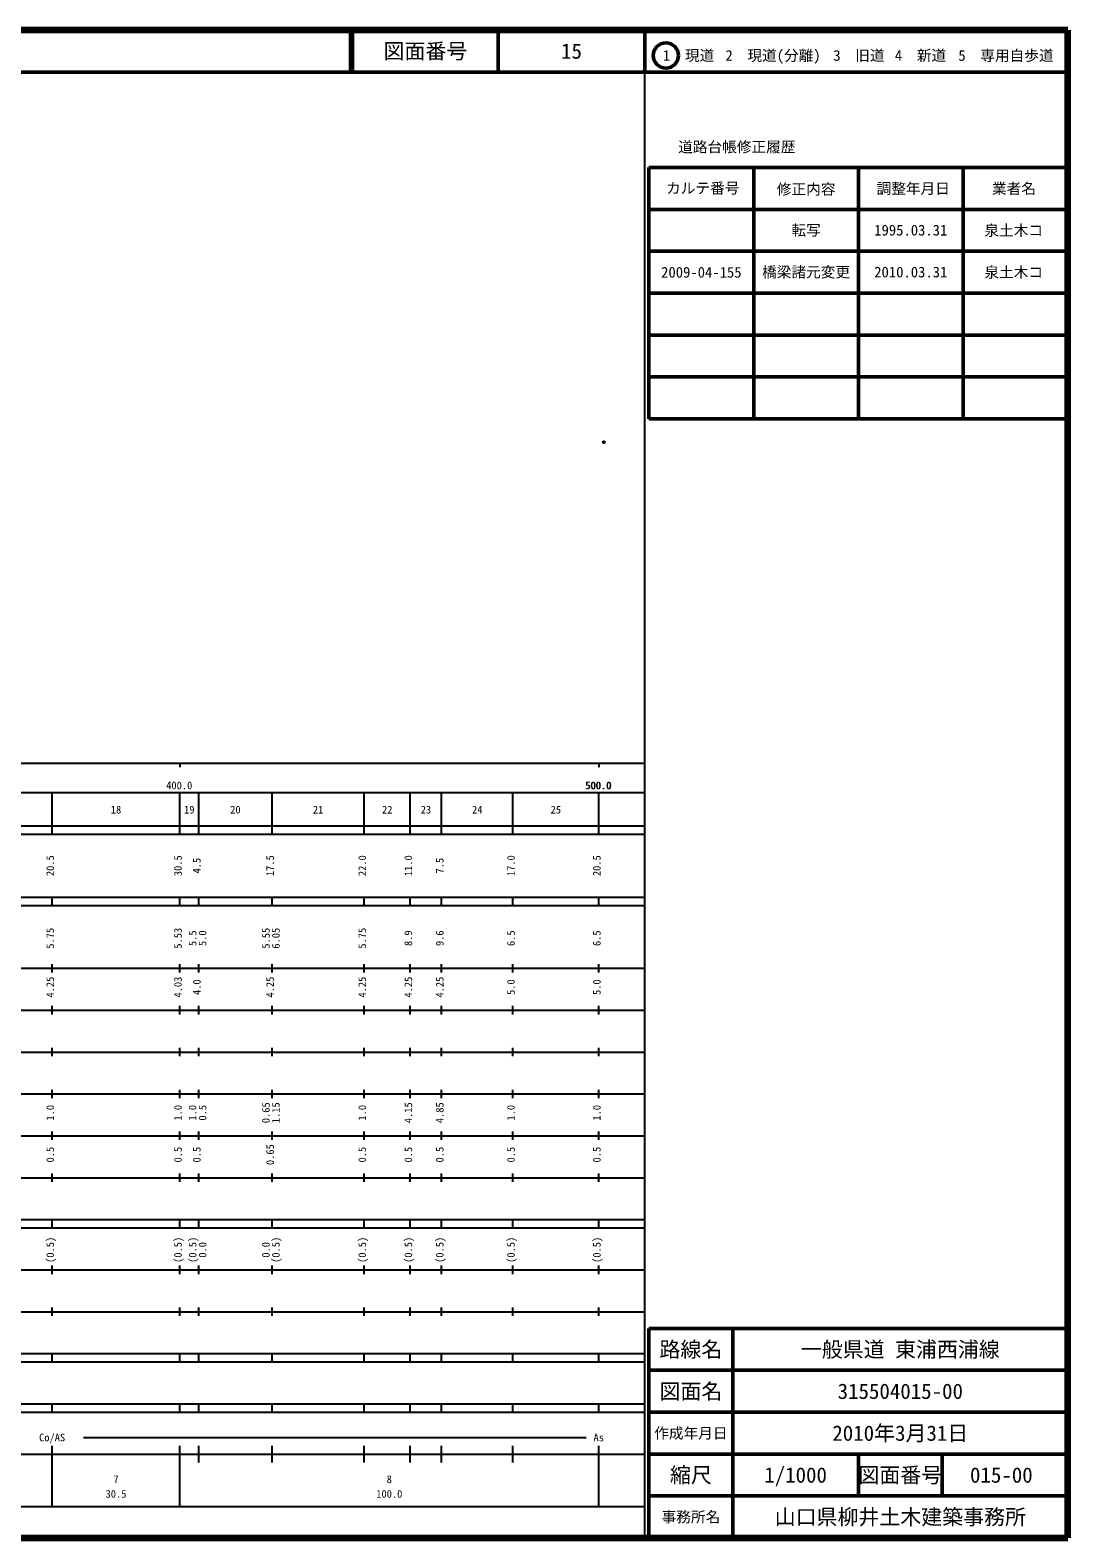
# Model space of a CAD drawing. Units: millimetres on the paper. Extents: x 40 to 680, y 20 to 380.
# Drawn here: x 432.3 to 680, y 20 to 380 of the extents above; entities that cross this region are included whole.
import ezdxf
from ezdxf.enums import TextEntityAlignment as Align

# ---------------------------------------------------------------- set-up
doc = ezdxf.new("R2010")
doc.units = ezdxf.units.MM
doc.header["$PDMODE"] = 32
doc.header["$PDSIZE"] = 0.5
doc.layers.add('M-OTRS', color=6, linetype='Continuous')
doc.layers.add('M-TTL-TXT', color=7, linetype='Continuous')
for name, color, linetype, lineweight in [('M-TTL', 2, 'Continuous', 140), ('M-TTL-BAND', 7, 'Continuous', 25), ('M-TTL-FRAM', 2, 'Continuous', 50), ('M-TTL-LINE', 7, 'Continuous', 50)]:
    doc.layers.add(name, color=color, linetype=linetype, lineweight=lineweight)
doc.styles.add('ＭＳ ゴシック', font='')
doc.styles.get('ＭＳ ゴシック').set_extended_font_data('MS Gothic')

msp = doc.modelspace()

# ---------------------------------------------------------------- linework, layer by layer
at = {"layer": 'M-OTRS'}
msp.add_point((569.197, 281.614), dxfattribs=at)
at = {"layer": 'M-TTL'}
for p, q in [((680, 380), (40, 380)), ((680, 20), (680, 380)), ((40, 20), (680, 20))]:
    msp.add_line(p, q, dxfattribs=at)
at = {"layer": 'M-TTL-BAND'}
for p, q in [((579, 20), (579, 370)), ((40, 205), (579, 205)), ((468, 205), (468, 204)), ((568, 205), (568, 204)), ((68, 198), (579, 198)), ((437.5, 188), (437.5, 198)), ((468, 188), (468, 198)), ((472.5, 188), (472.5, 198)), ((490, 188), (490, 198)), ((512, 188), (512, 198)), ((523, 188), (523, 198)), ((530.5, 188), (530.5, 198)), ((547.5, 188), (547.5, 198)), ((568, 188), (568, 198)), ((40, 190), (579, 190)), ((40, 188), (579, 188)), ((40, 173), (579, 173)), ((437.5, 171), (437.5, 173)), ((468, 171), (468, 173)), ((472.5, 171), (472.5, 173)), ((490, 171), (490, 173)), ((512, 171), (512, 173)), ((523, 171), (523, 173)), ((530.5, 171), (530.5, 173)), ((547.5, 171), (547.5, 173)), ((568, 171), (568, 173)), ((40, 171), (579, 171)), ((40, 156), (579, 156)), ((437.5, 155), (437.5, 157)), ((468, 155), (468, 157)), ((472.5, 155), (472.5, 157)), ((490, 155), (490, 157)), ((512, 155), (512, 157)), ((523, 155), (523, 157)), ((530.5, 155), (530.5, 157)), ((547.5, 155), (547.5, 157)), ((568, 155), (568, 157)), ((46, 146), (579, 146)), ((437.5, 145), (437.5, 147)), ((468, 145), (468, 147)), ((472.5, 145), (472.5, 147)), ((490, 145), (490, 147)), ((512, 145), (512, 147)), ((523, 145), (523, 147)), ((530.5, 145), (530.5, 147)), ((547.5, 145), (547.5, 147)), ((568, 145), (568, 147)), ((437.5, 135), (437.5, 137)), ((468, 135), (468, 137)), ((472.5, 135), (472.5, 137)), ((490, 135), (490, 137)), ((512, 135), (512, 137)), ((523, 135), (523, 137)), ((530.5, 135), (530.5, 137)), ((547.5, 135), (547.5, 137)), ((568, 135), (568, 137)), ((52, 136), (579, 136)), ((46, 126), (579, 126)), ((437.5, 125), (437.5, 127)), ((468, 125), (468, 127)), ((472.5, 125), (472.5, 127)), ((490, 125), (490, 127)), ((512, 125), (512, 127)), ((523, 125), (523, 127)), ((530.5, 125), (530.5, 127)), ((547.5, 125), (547.5, 127)), ((568, 125), (568, 127)), ((52, 116), (579, 116)), ((437.5, 115), (437.5, 117)), ((468, 115), (468, 117)), ((472.5, 115), (472.5, 117)), ((490, 115), (490, 117)), ((512, 115), (512, 117)), ((523, 115), (523, 117)), ((530.5, 115), (530.5, 117)), ((547.5, 115), (547.5, 117)), ((568, 115), (568, 117)), ((46, 106), (579, 106)), ((437.5, 105), (437.5, 107)), ((468, 105), (468, 107)), ((472.5, 105), (472.5, 107)), ((490, 105), (490, 107)), ((512, 105), (512, 107)), ((523, 105), (523, 107)), ((530.5, 105), (530.5, 107)), ((547.5, 105), (547.5, 107)), ((568, 105), (568, 107)), ((40, 96), (579, 96)), ((40, 94), (579, 94)), ((437.5, 94), (437.5, 96)), ((468, 94), (468, 96)), ((472.5, 94), (472.5, 96)), ((490, 94), (490, 96)), ((512, 94), (512, 96)), ((523, 94), (523, 96)), ((530.5, 94), (530.5, 96)), ((547.5, 94), (547.5, 96)), ((568, 94), (568, 96)), ((49, 84), (579, 84)), ((437.5, 83), (437.5, 85)), ((468, 83), (468, 85)), ((472.5, 83), (472.5, 85)), ((490, 83), (490, 85)), ((512, 83), (512, 85)), ((523, 83), (523, 85)), ((530.5, 83), (530.5, 85)), ((547.5, 83), (547.5, 85)), ((568, 83), (568, 85)), ((40, 74), (579, 74)), ((437.5, 73), (437.5, 75)), ((468, 73), (468, 75)), ((472.5, 73), (472.5, 75)), ((490, 73), (490, 75)), ((512, 73), (512, 75)), ((523, 73), (523, 75)), ((530.5, 73), (530.5, 75)), ((547.5, 73), (547.5, 75)), ((568, 73), (568, 75)), ((40, 64), (579, 64)), ((40, 62), (579, 62)), ((437.5, 62), (437.5, 64)), ((468, 62), (468, 64)), ((472.5, 62), (472.5, 64)), ((490, 62), (490, 64)), ((512, 62), (512, 64)), ((523, 62), (523, 64)), ((530.5, 62), (530.5, 64)), ((547.5, 62), (547.5, 64)), ((568, 62), (568, 64)), ((40, 52), (579, 52)), ((437.5, 50), (437.5, 52)), ((468, 50), (468, 52)), ((472.5, 50), (472.5, 52)), ((490, 50), (490, 52)), ((512, 50), (512, 52)), ((523, 50), (523, 52)), ((530.5, 50), (530.5, 52)), ((547.5, 50), (547.5, 52)), ((568, 50), (568, 52)), ((40, 50), (579, 50)), ((445, 44), (565, 44)), ((40, 40), (579, 40)), ((437.5, 27.5), (437.5, 42)), ((468, 27.5), (468, 42)), ((472.5, 38), (472.5, 42)), ((490, 38), (490, 42)), ((512, 38), (512, 42)), ((523, 38), (523, 42)), ((530.5, 38), (530.5, 42)), ((547.5, 38), (547.5, 42)), ((568, 27.5), (568, 42)), ((68, 27.5), (579, 27.5))]:
    msp.add_line(p, q, dxfattribs=at)
at = {"layer": 'M-TTL-FRAM'}
for p, q in [((580, 347.197), (580, 287.197)), ((580, 347.197), (680, 347.197)), ((580, 287.197), (680, 287.197)), ((680, 70), (580, 70)), ((580, 70), (580, 20))]:
    msp.add_line(p, q, dxfattribs=at)
at = {"layer": 'M-TTL-LINE'}
for p, q in [((508.747, 380), (508.747, 370)), ((509.247, 380), (509.247, 370)), ((543.997, 380), (543.997, 370)), ((579, 380), (579, 370)), ((40, 370), (680, 370)), ((605, 347.197), (605, 287.197)), ((630, 347.197), (630, 287.197)), ((655, 347.197), (655, 287.197)), ((580, 337.197), (680, 337.197)), ((580, 327.197), (680, 327.197)), ((580, 317.197), (680, 317.197)), ((580, 307.197), (680, 307.197)), ((580, 297.197), (680, 297.197)), ((600, 70), (600, 20)), ((680, 60), (580, 60)), ((680, 50), (580, 50)), ((680, 40), (580, 40)), ((630, 40), (630, 30)), ((650, 40), (650, 30)), ((680, 30), (580, 30))]:
    msp.add_line(p, q, dxfattribs=at)
msp.add_circle((584.031, 373.958), 3, dxfattribs=at)

# ---------------------------------------------------------------- texts
at = {"layer": 'M-TTL-BAND', "style": 'ＭＳ ゴシック'}
for s, p in [('400.0', (467.844, 198.195)), ('500.0', (567.844, 198.195)), ('500.0', (568, 198.195)), ('18', (452.75, 192.405)), ('19', (470.25, 192.405)), ('20', (481.25, 192.405)), ('21', (501, 192.405)), ('22', (517.5, 192.405)), ('23', (526.75, 192.405)), ('24', (539, 192.405)), ('25', (557.75, 192.405)), ('Co/AS', (437.5, 42.5)), ('As', (568, 42.5)), ('7', (452.75, 32.523)), ('8', (518, 32.523)), ('30.5', (452.75, 29.033)), ('100.0', (518, 29.033))]:
    msp.add_text(s, height=1.833, dxfattribs=at).set_placement(p, align=Align.BOTTOM_CENTER)
for s, p in [('20.5', (438.5, 180.5)), ('30.5', (469, 180.5)), ('4.5', (473.5, 180.5)), ('17.5', (491, 180.5)), ('22.0', (513, 180.5)), ('11.0', (524, 180.5)), ('7.5', (531.5, 180.5)), ('17.0', (548.5, 180.5)), ('20.5', (569, 180.5)), ('5.75', (438.5, 163.174)), ('5.53', (469, 163.174)), ('5.5', (472.5, 163.174)), ('5.0', (474.87, 163.174)), ('5.55', (490, 163.174)), ('6.05', (492.37, 163.174)), ('5.75', (513, 163.174)), ('8.9', (524, 163.174)), ('9.6', (531.5, 163.174)), ('6.5', (548.5, 163.174)), ('6.5', (569, 163.174)), ('4.25', (438.5, 151.5)), ('4.03', (469, 151.5)), ('4.0', (473.5, 151.5)), ('4.25', (491, 151.5)), ('4.25', (513, 151.5)), ('4.25', (524, 151.5)), ('4.25', (531.5, 151.5)), ('5.0', (548.5, 151.5)), ('5.0', (569, 151.5)), ('1.0', (438.5, 121.5)), ('1.0', (469, 121.5)), ('1.0', (472.5, 121.5)), ('0.5', (474.87, 121.5)), ('0.65', (490, 121.5)), ('1.15', (492.37, 121.5)), ('1.0', (513, 121.5)), ('4.15', (524, 121.5)), ('4.85', (531.5, 121.5)), ('1.0', (548.5, 121.5)), ('1.0', (569, 121.5)), ('0.5', (438.5, 111.5)), ('0.5', (469, 111.5)), ('0.5', (473.5, 111.5)), ('0.65', (491, 111.5)), ('0.5', (513, 111.5)), ('0.5', (524, 111.5)), ('0.5', (531.5, 111.5)), ('0.5', (548.5, 111.5)), ('0.5', (569, 111.5)), ('(0.5)', (438.5, 88.764)), ('(0.5)', (469, 88.764)), ('(0.5)', (472.5, 88.764)), ('0.0', (474.87, 88.764)), ('0.0', (490, 88.764)), ('(0.5)', (492.37, 88.764)), ('(0.5)', (513, 88.764)), ('(0.5)', (524, 88.764)), ('(0.5)', (531.5, 88.764)), ('(0.5)', (548.5, 88.764)), ('(0.5)', (569, 88.764))]:
    msp.add_text(s, height=1.833, rotation=90, dxfattribs=at).set_placement(p, align=Align.BOTTOM_CENTER)
at = {"layer": 'M-TTL-TXT', "style": 'ＭＳ ゴシック'}
for s, height, p in [('図面番号', 3.666, (526.622, 375)), ('15', 3.666, (561.497, 375)), ('1\u3000現道', 2.566, (589.448, 373.958)), ('2\u3000現道(分離)', 2.566, (609.619, 373.958)), ('3\u3000旧道', 2.566, (630.121, 373.958)), ('4\u3000新道', 2.566, (644.824, 373.958)), ('5\u3000専用自歩道', 2.566, (665.228, 373.958)), ('道路台帳修正履歴', 2.566, (600.968, 352.113)), ('カルテ番号', 2.566, (592.839, 342.277)), ('修正内容', 2.566, (617.509, 342.023)), ('調整年月日', 2.566, (643.089, 342.197)), ('業者名', 2.566, (667.134, 342.197)), ('転写', 2.566, (617.5, 332.245)), ('1995.03.31', 2.566, (642.5, 332.245)), ('泉土木コ', 2.566, (667.077, 332.189)), ('2009-04-155', 2.566, (592.5, 322.189)), ('橋梁諸元変更', 2.566, (617.5, 322.245)), ('2010.03.31', 2.566, (642.5, 322.245)), ('泉土木コ', 2.566, (667.077, 322.189)), ('路線名', 3.666, (590, 65)), ('路線名', 3.666, (590, 65)), ('一般県道 東浦西浦線', 3.666, (640, 65)), ('図面名', 3.666, (590, 55)), ('図面名', 3.666, (590, 55)), ('315504015-00', 3.666, (640, 55)), ('2010年3月31日', 3.666, (640, 45)), ('作成年月日', 2.566, (590, 45)), ('作成年月日', 2.566, (590, 45)), ('縮尺', 3.666, (590, 35)), ('縮尺', 3.666, (590, 35)), ('1/1000', 3.666, (615, 35)), ('図面番号', 3.666, (640, 35)), ('図面番号', 3.666, (640, 35)), ('015-00', 3.666, (664.125, 35)), ('事務所名', 2.566, (590, 25)), ('事務所名', 2.566, (590, 25)), ('山口県柳井土木建築事務所', 3.666, (640, 25))]:
    msp.add_text(s, height=height, dxfattribs=at).set_placement(p, align=Align.MIDDLE_CENTER)

doc.saveas('drawing.dxf')
